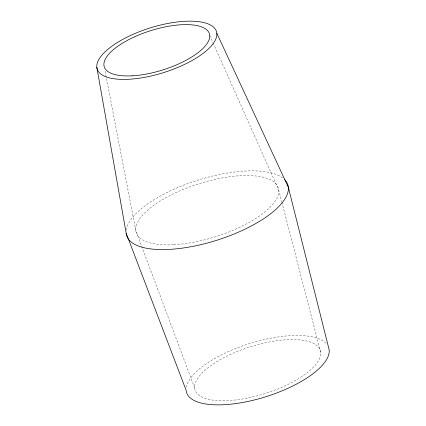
<?xml version="1.0" encoding="UTF-8"?>
<svg xmlns="http://www.w3.org/2000/svg" width="426" height="426" viewBox="0 0 426 426"><rect width="100%" height="100%" fill="white"/><g stroke="black" fill="none" stroke-linecap="round" stroke-linejoin="round"><path stroke-width="0.32" stroke-dasharray="2.13 1.6" d="M209.704 35.299L212.952 42.579M213.218 43.186L278.71 189.975L281.714 201.573M194.666 388.017L135.787 230.471L104.823 69.837M281.879 202.217L320.698 352.313A65.673 24.495 -17.5 0 1 228.277 400.6A65.673 24.495 -17.5 0 1 224.071 357.579A65.673 24.495 -17.5 0 1 320.698 352.313M186.263 387.49A74.513 27.791 -17.5 0 1 250.855 343.18A74.513 27.791 -17.5 0 1 326.955 344.373M126.229 230.12A84.497 31.519 -17.5 0 1 195.353 180.944A84.497 31.519 -17.5 0 1 283.498 178.579M173.904 244.737A74.47 27.775 -17.5 0 0 278.71 189.975A74.47 27.775 -17.5 0 0 169.133 195.955A74.47 27.775 -17.5 0 0 173.904 244.737"/><path stroke-width="0.64" d="M216.823 33.281A62.531 23.323 -17.5 0 1 128.822 79.263A62.531 23.323 -17.5 0 1 124.818 38.297A62.531 23.323 -17.5 0 1 216.823 33.281L288.333 187.248L329.181 349.906A74.513 27.791 -17.5 0 1 260.435 398.347A74.513 27.791 -17.5 0 1 186.178 390.424L126.165 233.198L96.819 67.281M284.76 179.761A84.497 31.519 -17.5 0 1 220.934 238.911A84.497 31.519 -17.5 0 1 126.165 233.198M132.145 75.823A55.108 20.555 -17.5 0 0 209.704 35.299A55.108 20.555 -17.5 0 0 128.615 39.719A55.108 20.555 -17.5 0 0 132.145 75.823"/></g></svg>
